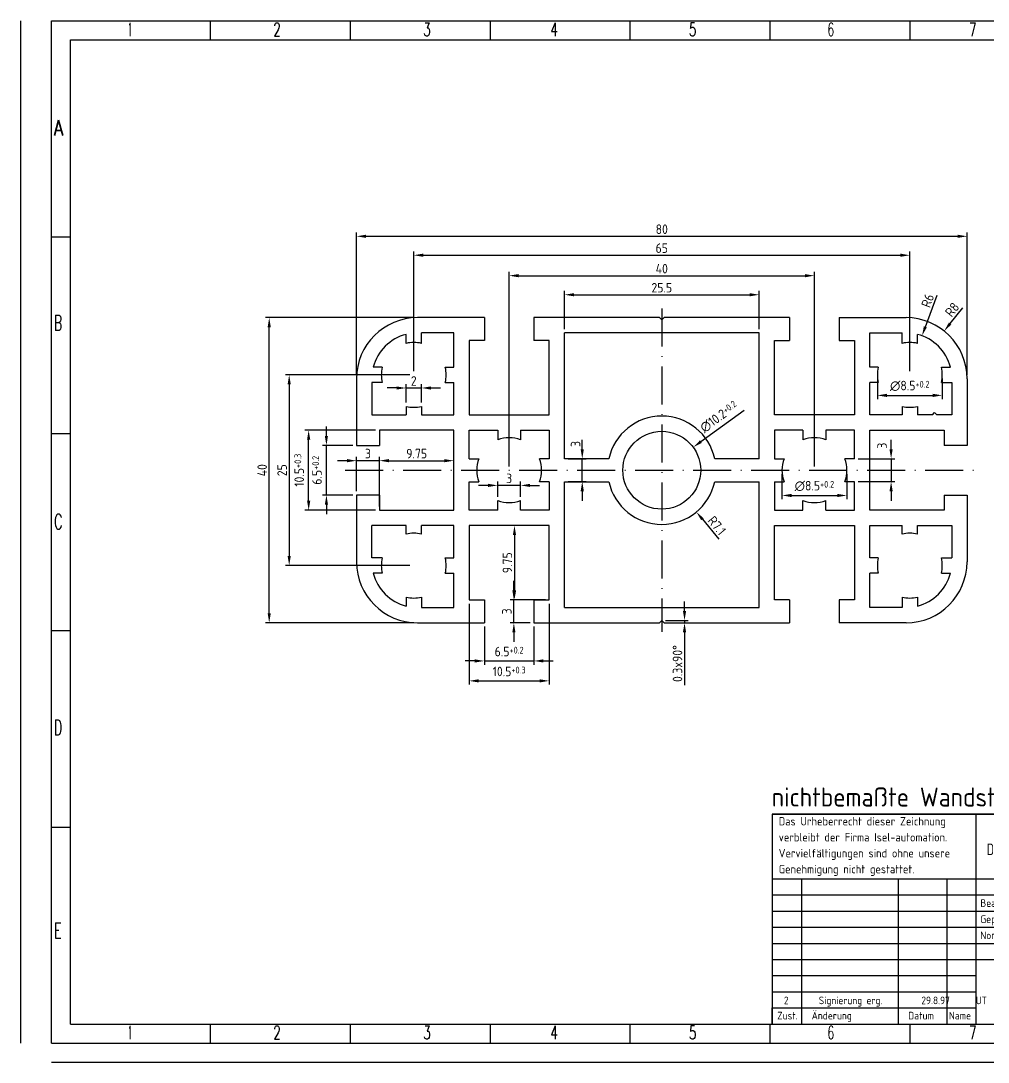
# Model space of a CAD drawing. Extents: x 185 to 378, y -100 to 37.
# Drawn here: x 185.4 to 312.2, y -99.5 to 37 of the extents above; entities that cross this region are included whole.
import ezdxf
from ezdxf.enums import TextEntityAlignment as Align

# ---------------------------------------------------------------- set-up
doc = ezdxf.new("R2010")
doc.units = 0
doc.header["$LTSCALE"] = 0.5
doc.linetypes.add('AUSGEZOGEN', pattern=[0])
doc.linetypes.add('GEN7', pattern=[15, 10, -2.5, 0, -2.5])
doc.layers.get('0').update_dxf_attribs({"linetype": 'CONTINUOUS'})
doc.layers.get('DEFPOINTS').update_dxf_attribs({"linetype": 'AUSGEZOGEN'})
for name, color, linetype in [('5', 3, 'CONTINUOUS'), ('6', 2, 'CONTINUOUS'), ('7', 4, 'GEN7'), ('BLATT', 141, 'AUSGEZOGEN'), ('RAHM3', 2, 'CONTINUOUS'), ('RAHM5', 7, 'CONTINUOUS')]:
    doc.layers.add(name, color=color, linetype=linetype)
doc.styles.add('SIMPLEX', font='simplex')
doc.styles.get("Standard").update_dxf_attribs({"font": 'geniso.shx', "width": 0.99})
doc.dimstyles.new('GEN-ISO', dxfattribs={"dimscale": 0.5, "dimtxt": 2.5, "dimasz": 2.5, "dimexe": 1, "dimexo": 1, "dimgap": 0.6, "dimtad": 1, "dimzin": 9, "dimtxsty": 'STANDARD', "dimcen": 0, "dimclrd": 256, "dimclre": 256, "dimclrt": 2, "dimazin": 3, "dimtp": 0.1, "dimtm": 0.1, "dimtfac": 0.71, "dimtmove": 0, "dimatfit": 3, "dimtzin": 9})
doc.dimstyles.new('GEN-ISO$3', dxfattribs={"dimscale": 0.5, "dimtxt": 2.5, "dimasz": 2.5, "dimexe": 1, "dimexo": 1, "dimgap": 0.6, "dimtad": 1, "dimtoh": 1, "dimzin": 9, "dimtxsty": 'STANDARD', "dimcen": 0, "dimclrd": 256, "dimclre": 256, "dimclrt": 2, "dimazin": 3, "dimtp": 0.1, "dimtm": 0.1, "dimtfac": 0.71, "dimtofl": 0, "dimtmove": 0, "dimatfit": 3, "dimtzin": 9})
doc.dimstyles.new('GEN-ISO$4', dxfattribs={"dimscale": 0.5, "dimtxt": 2.5, "dimasz": 2.5, "dimexe": 1, "dimexo": 1, "dimgap": 0.6, "dimtad": 1, "dimtoh": 1, "dimzin": 9, "dimtxsty": 'STANDARD', "dimcen": 0, "dimclrd": 256, "dimclre": 256, "dimclrt": 2, "dimazin": 3, "dimtp": 0.1, "dimtm": 0.1, "dimtfac": 0.71, "dimtofl": 0, "dimtmove": 0, "dimatfit": 3, "dimtzin": 9})

# ---------------------------------------------------------------- blocks, each defined once
blk = doc.blocks.new('*D28')
at = {"linetype": 'BYBLOCK'}
for p, q in [((285.17, -22.42), (285.17, -25.73)), ((293.67, -22.42), (293.67, -25.73)), ((286.42, -25.23), (292.42, -25.23))]:
    blk.add_line(p, q, dxfattribs=at)
for points in [[(286.42, -25.02), (286.42, -25.44), (285.17, -25.23)], [(292.42, -25.02), (292.42, -25.44), (293.67, -25.23)]]:
    blk.add_solid(points, dxfattribs=at)
at = {"layer": 'DEFPOINTS', "color": 0, "linetype": 'BYBLOCK'}
for p in [(285.17, -21.92), (293.67, -21.92), (293.67, -25.23)]:
    blk.add_point(p, dxfattribs=at)
at = {"color": 2, "linetype": 'BYBLOCK', "insert": (289.42, -23.99), "char_height": 1.25, "attachment_point": 5}
blk.add_mtext('∅8.5{}{\\A0;{\\H1.5x;}{\\A2;\\H0.71x;\\C3;+0.2}}', dxfattribs=at)
blk = doc.blocks.new('*D27')
at = {"linetype": 'BYBLOCK'}
for p, q in [((236.92, -8.92), (236.92, 6.76)), ((238.17, 6.26), (300.67, 6.26)), ((301.92, -8.92), (301.92, 6.76))]:
    blk.add_line(p, q, dxfattribs=at)
for points in [[(238.17, 6.47), (238.17, 6.05), (236.92, 6.26)], [(300.67, 6.47), (300.67, 6.05), (301.92, 6.26)]]:
    blk.add_solid(points, dxfattribs=at)
at = {"layer": 'DEFPOINTS', "color": 0, "linetype": 'BYBLOCK'}
for p in [(301.92, 6.26), (236.92, -9.42), (301.92, -9.42)]:
    blk.add_point(p, dxfattribs=at)
at = {"color": 2, "linetype": 'BYBLOCK', "insert": (269.42, 7.19), "char_height": 1.25, "attachment_point": 5}
blk.add_mtext('65', dxfattribs=at)
blk = doc.blocks.new('*D26')
at = {"linetype": 'BYBLOCK'}
for p, q in [((229.42, -9.42), (229.42, 9.24)), ((230.67, 8.74), (308.17, 8.74)), ((309.42, -9.42), (309.42, 9.24))]:
    blk.add_line(p, q, dxfattribs=at)
for points in [[(230.67, 8.95), (230.67, 8.53), (229.42, 8.74)], [(308.17, 8.95), (308.17, 8.53), (309.42, 8.74)]]:
    blk.add_solid(points, dxfattribs=at)
at = {"layer": 'DEFPOINTS', "color": 0, "linetype": 'BYBLOCK'}
for p in [(309.42, 8.74), (229.42, -9.92), (309.42, -9.92)]:
    blk.add_point(p, dxfattribs=at)
at = {"color": 2, "linetype": 'BYBLOCK', "insert": (269.42, 9.67), "char_height": 1.25, "attachment_point": 5}
blk.add_mtext('80', dxfattribs=at)
blk = doc.blocks.new('ISEL')
at = {"layer": 'BLATT', "color": 141, "linetype": 'CONTINUOUS'}
for p, q in [((-129.54, 54.99), (-129.54, 21.15)), ((-104.14, 54.99), (-104.14, 16.92)), ((-50.8, 54.99), (-50.8, 48.66)), ((-86.36, 48.66), (0, 48.66)), ((-175.26, 38.07), (-175.26, 0)), ((-149.86, 38.07), (-149.86, 0)), ((-137.16, 38.07), (-137.16, 0)), ((-182.88, 33.84), (-86.36, 33.84)), ((-182.88, 29.61), (-86.36, 29.61)), ((-182.88, 25.38), (-86.36, 25.38)), ((-182.88, 21.15), (-129.54, 21.15)), ((-129.54, 21.15), (-129.54, 0)), ((-129.54, 21.15), (-86.36, 21.15)), ((-182.88, 16.92), (-129.54, 16.92)), ((-10.16, 16.92), (-10.16, 0)), ((-118.85, 11.38), (-118.85, 14.04)), ((-182.88, 12.69), (-129.54, 12.69)), ((-124.03, 8.54), (-122.62, 11.38)), ((-124.03, 11.38), (-121.86, 11.38)), ((-122.79, 11.04), (-122.79, 8.54)), ((-122.62, 11.38), (-122.62, 8.54)), ((-122.62, 11.38), (-121.2, 8.54)), ((-122.45, 11.04), (-122.45, 8.54)), ((-119.94, 11.38), (-116.02, 11.38)), ((-118.85, 11.38), (-117.44, 8.54)), ((-118.63, 10.92), (-118.63, 11.38)), ((-118.46, 10.58), (-118.46, 11.38)), ((-118.29, 10.24), (-118.29, 11.38)), ((-118.12, 9.9), (-118.12, 11.38)), ((-117.95, 9.56), (-117.95, 11.38)), ((-117.78, 9.22), (-117.78, 11.38)), ((-117.61, 8.88), (-117.61, 11.38)), ((-117.44, 8.54), (-116.02, 11.38)), ((-117.44, 8.54), (-117.44, 11.38)), ((-117.27, 8.88), (-117.27, 11.38)), ((-117.1, 9.22), (-117.1, 11.38)), ((-116.93, 9.56), (-116.93, 11.38)), ((-116.76, 9.9), (-116.76, 11.38)), ((-116.59, 10.24), (-116.59, 11.38)), ((-116.42, 10.58), (-116.42, 11.38)), ((-116.25, 10.92), (-116.25, 11.38)), ((-182.88, 8.46), (-129.54, 8.46)), ((-124.03, 8.54), (-119.77, 8.54)), ((-123.81, 9), (-123.81, 8.54)), ((-123.64, 9.34), (-123.64, 8.54)), ((-123.47, 9.68), (-123.47, 8.54)), ((-123.3, 10.02), (-123.3, 8.54)), ((-123.13, 10.36), (-123.13, 8.54)), ((-122.96, 10.7), (-122.96, 8.54)), ((-122.28, 10.7), (-122.28, 8.54)), ((-122.11, 10.36), (-122.11, 8.54)), ((-121.94, 10.02), (-121.94, 8.54)), ((-121.77, 9.68), (-121.77, 8.54)), ((-121.6, 9.34), (-121.6, 8.54)), ((-121.43, 9), (-121.43, 8.54)), ((-121.2, 8.54), (-121.2, 5.88)), ((-118.27, 8.54), (-116.02, 8.54)), ((-86.36, 10.69), (0, 10.69)), ((-182.88, 4.23), (-129.54, 4.23)), ((-182.88, 0), (-182.88, 4.23)), ((-86.36, 4.23), (0, 4.23))]:
    blk.add_line(p, q, dxfattribs=at)
at = {"layer": 'BLATT', "color": 141}
for p, q in [((-86.36, 54.99), (-86.36, 0)), ((-182.88, 38.07), (0, 38.07)), ((-119.38, 38.07), (-119.38, 21.15)), ((-129.54, 16.92), (0, 16.92))]:
    blk.add_line(p, q, dxfattribs=at)
at = {"layer": 'BLATT', "color": 141, "linetype": 'CONTINUOUS'}
blk.add_circle((-120.03, 9.96), 4.25, dxfattribs=at)
at = {"layer": 'RAHM5'}
for p, q in [((-182.88, 54.99), (0, 54.99)), ((0, 54.99), (0, 0))]:
    blk.add_line(p, q, dxfattribs=at)
blk.add_lwpolyline([(-182.88, 0), (0, 0), (0, 54.99), (-182.88, 54.99)], close=True, dxfattribs=at)
at = {"layer": 'BLATT', "color": 141, "linetype": 'CONTINUOUS'}
for s, height, p in [('Das Urheberrecht dieser Zeichnung', 2.2, (-181.19, 52.05)), ('Toleranz', 2, (-123.84, 50.6)), ('Oberfläche', 2, (-102.95, 50.6)), ('Maßstab', 2, (-85.14, 50.6)), ('verbleibt der Firma Isel-automation.', 2.2, (-181.19, 47.87)), ('Vervielfältigungen sind ohne unsere', 2.2, (-181.19, 43.69)), ('Genehmigung nicht gestattet.', 2.2, (-181.19, 39.51)), ('Bearb.', 2, (-128.34, 30.71)), ('Gepr.', 2, (-128.34, 26.48)), ('Norm', 2, (-128.34, 22.25)), ('Isel-automation', 1.7, (-114, 13.99)), ('Im Leibolzgraben 16', 1.7, (-114, 10.76)), ('36132 Eiterfeld', 1.7, (-114, 7.53)), ('Tel. 06672/898-0', 1.7, (-114, 4.3)), ('Name', 2, (-136.58, 1.2)), ('Fax 06672/898-888', 1.7, (-114, 1.07))]:
    blk.add_text(s, height=height, dxfattribs=at).set_placement(p)
at = {"layer": 'BLATT', "color": 141, "linetype": 'CONTINUOUS', "width": 0.8}
for s, p in [('Gewicht', (-49.38, 51.07)), ('Werkstoff', (-84.93, 45.98)), ('Halbzeug', (-41.59, 45.98)), ('Benennung', (-85.03, 35.13)), ('Zeichnungsnummer', (-85.03, 13.9)), ('Artikelnummer', (-84.99, 7.49)), ('Dateiname', (-84.99, 1.25))]:
    blk.add_text(s, height=2, dxfattribs=at).set_placement(p)
at = {"layer": 'BLATT', "color": 141, "linetype": 'CONTINUOUS', "width": 0.983632}
blk.add_text('Datum', height=2, dxfattribs=at).set_placement((-113.39, 35.04), align=Align.CENTER)
at = {"layer": 'BLATT', "color": 141, "linetype": 'CONTINUOUS'}
blk.add_text('Name', height=2, dxfattribs=at).set_placement((-95.12, 35.04), align=Align.RIGHT)
for s, p in [('Blatt', (-5.79, 14.07)), ('Bl', (-1.98, 5.61)), ('Zust.', (-178.89, 1.2)), ('Änderung', (-167.28, 1.2)), ('Datum', (-143.87, 1.2))]:
    blk.add_text(s, height=2, dxfattribs=at).set_placement(p, align=Align.CENTER)
at = {"layer": 'BLATT', "color": 141, "linetype": 'CONTINUOUS', "style": 'SIMPLEX'}
for s, p, p2 in [('i', (-121.59, 11.19), (-121.42, 11.19)), ('s', (-121.21, 10.01), (-120.32, 10.01)), ('e', (-120.24, 8.77), (-119.27, 8.77)), ('l', (-119.1, 6.92), (-119.1, 6.92))]:
    blk.add_text(s, height=1.7, dxfattribs=at).set_placement(p, p2, align=Align.FIT)
at = {"layer": 'RAHM3'}
for tag, p, height in [('GEN-TITLE-SCA{5.42}', (-70.96, 50.01), 3.5), ('GEN-TITLE-POSI{2.20}', (-41.2, 50.17), 3.5), ('GEN-TITLE-NORM1{14.84}', (-84.51, 40.19), 3), ('GEN-TITLE-NORM2{14.89}', (-34.12, 40.06), 3), ('GEN-TITLE-DAT{5.44}', (-118.7, 30.41), 2.5), ('GEN-TITLE-NAME{5}', (-102.53, 30.41), 2.5), ('GEN-TITLE-DES1{15.54}', (-81.21, 29.17), 3.5), ('GEN-TITLE-CHKD{5.41}', (-118.55, 26.18), 2.5), ('GEN-TITLE-CHKM{5}', (-102.06, 26.49), 2.5), ('GEN-TITLE-DES2{21.21}', (-80.71, 21.17), 3.5), ('GEN-TITLE-NR{13.37}', (-64.18, 12.42), 3.5), ('GEN-TITLE-QTY{4.38}', (-65.67, 5.77), 3.5), ('GEN-TITLE-PLOT{2.94}', (-9.6, 0.52), 3)]:
    blk.add_attdef(tag, p, '', height=height, dxfattribs=at)
at = {"layer": 'RAHM3', "width": 0.8}
for tag, p in [('GEN-TITLE-MAT1{11.15}', (-126.65, 44.28)), ('GEN-TITLE-MAT2{11.09}', (-126.65, 40.55))]:
    blk.add_attdef(tag, p, '', height=3, dxfattribs=at)
blk.add_attdef('GEN-TITLE-SHEET{2.62}', text='', height=3, dxfattribs=at).set_placement((0.68, 10.73), align=Align.CENTER)
at = {"layer": 'RAHM3'}
blk.add_attdef('GEN-TITLE-DWG{8.92}', text='', height=3, dxfattribs=at).set_placement((-48.09, 0.6), align=Align.CENTER)
blk = doc.blocks.new('A3')
at = {"color": 56, "linetype": 'AUSGEZOGEN'}
for p, q in [((-379.8, -5), (-379.8, 263)), ((-371.8, -10), (5, -10))]:
    blk.add_line(p, q, dxfattribs=at)
at = {"color": 7, "linetype": 'AUSGEZOGEN'}
for p, q in [((-371.8, 263), (5, 263)), ((-371.8, -5), (-371.8, 263)), ((-366.8, 0), (-366.8, 258)), ((-366.8, 258), (0, 258)), ((-366.8, 0), (0, 0)), ((-371.8, -5), (5, -5))]:
    blk.add_line(p, q, dxfattribs=at)
at = {"layer": 'BLATT'}
for p, q in [((-330.12, 258), (-330.12, 263)), ((-293.44, 258), (-293.44, 263)), ((-256.76, 258), (-256.76, 263)), ((-220.08, 258), (-220.08, 263)), ((-183.4, 258), (-183.4, 263)), ((-146.72, 258), (-146.72, 263)), ((-371.8, 206.4), (-366.8, 206.4)), ((-371.8, 154.8), (-366.8, 154.8)), ((-371.8, 103.2), (-366.8, 103.2)), ((-371.8, 51.6), (-366.8, 51.6)), ((-330.12, -5), (-330.12, 0)), ((-293.44, -5), (-293.44, 0)), ((-256.76, -5), (-256.76, 0)), ((-220.08, -5), (-220.08, 0)), ((-183.4, -5), (-183.4, 0)), ((-146.72, -5), (-146.72, 0))]:
    blk.add_line(p, q, dxfattribs=at)
at = {"layer": 'BLATT', "style": 'SIMPLEX', "width": 0.8}
for s, height, p, p2 in [('1', 3.5, (-351.55, 259), (-350.88, 259)), ('2', 3.5, (-313.59, 259), (-311.73, 259)), ('3', 3.5, (-274.27, 259), (-272.4, 259)), ('4', 3.5, (-241.05, 259), (-239.05, 259)), ('5', 3.5, (-204.66, 259), (-202.79, 259)), ('6', 3.5, (-168.39, 259), (-166.66, 259)), ('7', 3.5, (-131.26, 259), (-129.39, 259)), ('A', 4, (-371.11, 232.94), (-368.68, 232.94)), ('B', 4, (-371.11, 181.84), (-368.98, 181.84)), ('C', 4, (-371.11, 129.71), (-368.83, 129.71)), ('D', 4, (-371.11, 75.75), (-368.98, 75.75)), ('E', 4, (-371.11, 22.53), (-369.13, 22.53)), ('1', 3.5, (-351.55, -4), (-350.88, -4)), ('2', 3.5, (-313.59, -4), (-311.73, -4)), ('3', 3.5, (-274.27, -4), (-272.4, -4)), ('4', 3.5, (-241.05, -4), (-239.05, -4)), ('5', 3.5, (-204.66, -4), (-202.79, -4)), ('6', 3.5, (-168.39, -4), (-166.66, -4)), ('7', 3.5, (-131.26, -4), (-129.39, -4))]:
    blk.add_text(s, height=height, dxfattribs=at).set_placement(p, p2, align=Align.FIT)
blk = doc.blocks.new('*D25')
at = {"linetype": 'BYBLOCK'}
for p, q in [((225.48, -17.42), (225.48, -16.17)), ((228.92, -18.67), (224.98, -18.67)), ((225.48, -25.17), (225.48, -18.67)), ((228.92, -25.17), (224.98, -25.17)), ((225.48, -26.42), (225.48, -27.67))]:
    blk.add_line(p, q, dxfattribs=at)
for points in [[(225.27, -17.42), (225.68, -17.42), (225.48, -18.67)], [(225.27, -26.42), (225.68, -26.42), (225.48, -25.17)]]:
    blk.add_solid(points, dxfattribs=at)
at = {"layer": 'DEFPOINTS', "color": 0, "linetype": 'BYBLOCK'}
for p in [(225.48, -18.67), (229.42, -18.67), (229.42, -25.17)]:
    blk.add_point(p, dxfattribs=at)
at = {"color": 2, "linetype": 'BYBLOCK', "insert": (224.24, -21.92), "char_height": 1.25, "attachment_point": 5, "rotation": 90}
blk.add_mtext('6.5{}{\\A0;{\\H1.5x;}{\\A2;\\H0.71x;\\C3;+0.2}}', dxfattribs=at)
blk = doc.blocks.new('*D24')
at = {"linetype": 'BYBLOCK'}
for p, q in [((231.92, -16.67), (222.65, -16.67)), ((223.15, -25.92), (223.15, -17.92)), ((231.92, -27.17), (222.65, -27.17))]:
    blk.add_line(p, q, dxfattribs=at)
for points in [[(222.94, -17.92), (223.36, -17.92), (223.15, -16.67)], [(222.94, -25.92), (223.36, -25.92), (223.15, -27.17)]]:
    blk.add_solid(points, dxfattribs=at)
at = {"layer": 'DEFPOINTS', "color": 0, "linetype": 'BYBLOCK'}
for p in [(223.15, -16.67), (232.42, -16.67), (232.42, -27.17)]:
    blk.add_point(p, dxfattribs=at)
at = {"color": 2, "linetype": 'BYBLOCK', "insert": (221.91, -21.92), "char_height": 1.25, "attachment_point": 5, "rotation": 90}
blk.add_mtext('10.5{}{\\A0;{\\H1.5x;}{\\A2;\\H0.71x;\\C3;+0.3}}', dxfattribs=at)
blk = doc.blocks.new('*D23')
at = {"linetype": 'BYBLOCK'}
for p, q in [((229.42, -24.67), (229.42, -20.17)), ((232.42, -24.67), (232.42, -20.17)), ((228.17, -20.67), (226.92, -20.67)), ((232.42, -20.67), (229.42, -20.67)), ((233.67, -20.67), (234.92, -20.67))]:
    blk.add_line(p, q, dxfattribs=at)
for points in [[(228.17, -20.46), (228.17, -20.88), (229.42, -20.67)], [(233.67, -20.46), (233.67, -20.88), (232.42, -20.67)]]:
    blk.add_solid(points, dxfattribs=at)
at = {"layer": 'DEFPOINTS', "color": 0, "linetype": 'BYBLOCK'}
for p in [(229.42, -20.67), (229.42, -25.17), (232.42, -25.17)]:
    blk.add_point(p, dxfattribs=at)
at = {"color": 2, "linetype": 'BYBLOCK', "insert": (230.92, -19.74), "char_height": 1.25, "attachment_point": 5}
blk.add_mtext('3', dxfattribs=at)
blk = doc.blocks.new('*D22')
at = {"linetype": 'BYBLOCK'}
for p, q in [((236.42, -9.42), (220.1, -9.42)), ((220.6, -10.67), (220.6, -33.17)), ((236.42, -34.42), (220.1, -34.42))]:
    blk.add_line(p, q, dxfattribs=at)
for points in [[(220.39, -10.67), (220.81, -10.67), (220.6, -9.42)], [(220.39, -33.17), (220.81, -33.17), (220.6, -34.42)]]:
    blk.add_solid(points, dxfattribs=at)
at = {"layer": 'DEFPOINTS', "color": 0, "linetype": 'BYBLOCK'}
for p in [(236.92, -9.42), (220.6, -34.42), (236.92, -34.42)]:
    blk.add_point(p, dxfattribs=at)
at = {"color": 2, "linetype": 'BYBLOCK', "insert": (219.67, -21.92), "char_height": 1.25, "attachment_point": 5, "rotation": 90}
blk.add_mtext('25', dxfattribs=at)
blk = doc.blocks.new('*D21')
at = {"linetype": 'BYBLOCK'}
for p, q in [((236.92, -1.92), (217.48, -1.92)), ((217.98, -40.67), (217.98, -3.17)), ((236.92, -41.92), (217.48, -41.92))]:
    blk.add_line(p, q, dxfattribs=at)
for points in [[(217.78, -3.17), (218.19, -3.17), (217.98, -1.92)], [(217.78, -40.67), (218.19, -40.67), (217.98, -41.92)]]:
    blk.add_solid(points, dxfattribs=at)
at = {"layer": 'DEFPOINTS', "color": 0, "linetype": 'BYBLOCK'}
for p in [(217.98, -1.92), (237.42, -1.92), (237.42, -41.92)]:
    blk.add_point(p, dxfattribs=at)
at = {"color": 2, "linetype": 'BYBLOCK', "insert": (217.06, -21.92), "char_height": 1.25, "attachment_point": 5, "rotation": 90}
blk.add_mtext('40', dxfattribs=at)
blk = doc.blocks.new('*D20')
at = {"linetype": 'BYBLOCK'}
for p, q in [((232.42, -26.67), (232.42, -20.17)), ((242.17, -26.67), (242.17, -20.17)), ((233.67, -20.67), (240.92, -20.67))]:
    blk.add_line(p, q, dxfattribs=at)
for points in [[(233.67, -20.46), (233.67, -20.88), (232.42, -20.67)], [(240.92, -20.46), (240.92, -20.88), (242.17, -20.67)]]:
    blk.add_solid(points, dxfattribs=at)
at = {"layer": 'DEFPOINTS', "color": 0, "linetype": 'BYBLOCK'}
for p in [(242.17, -20.67), (232.42, -27.17), (242.17, -27.17)]:
    blk.add_point(p, dxfattribs=at)
at = {"color": 2, "linetype": 'BYBLOCK', "insert": (237.3, -19.74), "char_height": 1.25, "attachment_point": 5}
blk.add_mtext('9.75', dxfattribs=at)
blk = doc.blocks.new('*D19')
at = {"linetype": 'BYBLOCK'}
for p, q in [((235.92, -13.05), (235.92, -10.64)), ((237.92, -13.05), (237.92, -10.64)), ((234.67, -11.14), (233.42, -11.14)), ((235.92, -11.14), (237.92, -11.14)), ((239.17, -11.14), (240.42, -11.14))]:
    blk.add_line(p, q, dxfattribs=at)
for points in [[(234.67, -10.94), (234.67, -11.35), (235.92, -11.14)], [(239.17, -10.94), (239.17, -11.35), (237.92, -11.14)]]:
    blk.add_solid(points, dxfattribs=at)
at = {"layer": 'DEFPOINTS', "color": 0, "linetype": 'BYBLOCK'}
for p in [(237.92, -11.14), (235.92, -13.55), (237.92, -13.55)]:
    blk.add_point(p, dxfattribs=at)
at = {"color": 2, "linetype": 'BYBLOCK', "insert": (236.92, -10.22), "char_height": 1.25, "attachment_point": 5}
blk.add_mtext('2', dxfattribs=at)
blk = doc.blocks.new('*D18')
at = {"linetype": 'BYBLOCK'}
blk.add_line((274.75, -28.35), (276.9, -30.95), dxfattribs=at)
blk.add_solid([(274.91, -28.22), (274.59, -28.48), (273.95, -27.39)], dxfattribs=at)
at = {"layer": 'DEFPOINTS', "color": 0, "linetype": 'BYBLOCK'}
for p in [(269.42, -21.92), (273.95, -27.39)]:
    blk.add_point(p, dxfattribs=at)
at = {"color": 2, "linetype": 'BYBLOCK', "insert": (276.64, -29.18), "char_height": 1.25, "attachment_point": 5, "rotation": 309.6583}
blk.add_mtext('R7.1', dxfattribs=at)
blk = doc.blocks.new('*D17')
at = {"linetype": 'BYBLOCK'}
blk.add_line((274.55, -18.17), (280.21, -14.03), dxfattribs=at)
blk.add_solid([(274.42, -18.01), (274.67, -18.34), (273.54, -18.91)], dxfattribs=at)
at = {"layer": 'DEFPOINTS', "color": 0, "linetype": 'BYBLOCK'}
for p in [(273.54, -18.91), (265.31, -24.93)]:
    blk.add_point(p, dxfattribs=at)
at = {"color": 2, "linetype": 'BYBLOCK', "insert": (276.91, -14.91), "char_height": 1.25, "attachment_point": 5, "rotation": 36.1782}
blk.add_mtext('∅10.2{}{\\A0;{\\H1.5x;}{\\A2;\\H0.71x;\\C3;+0.2}}', dxfattribs=at)
blk = doc.blocks.new('*D16')
at = {"linetype": 'BYBLOCK'}
for p, q in [((246.67, -23.91), (245.42, -23.91)), ((247.92, -25.4), (247.92, -23.41)), ((250.92, -23.91), (247.92, -23.91)), ((250.92, -25.4), (250.92, -23.41)), ((252.17, -23.91), (253.42, -23.91))]:
    blk.add_line(p, q, dxfattribs=at)
for points in [[(246.67, -23.7), (246.67, -24.12), (247.92, -23.91)], [(252.17, -23.7), (252.17, -24.12), (250.92, -23.91)]]:
    blk.add_solid(points, dxfattribs=at)
at = {"layer": 'DEFPOINTS', "color": 0, "linetype": 'BYBLOCK'}
for p in [(247.92, -23.91), (247.92, -25.9), (250.92, -25.9)]:
    blk.add_point(p, dxfattribs=at)
at = {"color": 2, "linetype": 'BYBLOCK', "insert": (249.42, -22.99), "char_height": 1.25, "attachment_point": 5}
blk.add_mtext('3', dxfattribs=at)
blk = doc.blocks.new('*D15')
at = {"linetype": 'BYBLOCK'}
for p, q in [((259, -19.17), (259, -17.92)), ((257.17, -20.42), (259.5, -20.42)), ((259, -23.42), (259, -20.42)), ((257.17, -23.42), (259.5, -23.42)), ((259, -24.67), (259, -25.92))]:
    blk.add_line(p, q, dxfattribs=at)
for points in [[(258.79, -19.17), (259.21, -19.17), (259, -20.42)], [(258.79, -24.67), (259.21, -24.67), (259, -23.42)]]:
    blk.add_solid(points, dxfattribs=at)
at = {"layer": 'DEFPOINTS', "color": 0, "linetype": 'BYBLOCK'}
for p in [(256.67, -20.42), (259, -20.42), (256.67, -23.42)]:
    blk.add_point(p, dxfattribs=at)
at = {"color": 2, "linetype": 'BYBLOCK', "insert": (258.13, -18.48), "char_height": 1.25, "attachment_point": 5, "rotation": 90}
blk.add_mtext('3', dxfattribs=at)
blk = doc.blocks.new('*D14')
at = {"linetype": 'BYBLOCK'}
for p, q in [((244.17, -39.42), (244.17, -50.03)), ((254.67, -39.42), (254.67, -50.03)), ((245.42, -49.53), (253.42, -49.53))]:
    blk.add_line(p, q, dxfattribs=at)
for points in [[(245.42, -49.33), (245.42, -49.74), (244.17, -49.53)], [(253.42, -49.33), (253.42, -49.74), (254.67, -49.53)]]:
    blk.add_solid(points, dxfattribs=at)
at = {"layer": 'DEFPOINTS', "color": 0, "linetype": 'BYBLOCK'}
for p in [(244.17, -38.92), (254.67, -38.92), (254.67, -49.53)]:
    blk.add_point(p, dxfattribs=at)
at = {"color": 2, "linetype": 'BYBLOCK', "insert": (249.42, -48.3), "char_height": 1.25, "attachment_point": 5}
blk.add_mtext('10.5{}{\\A0;{\\H1.5x;}{\\A2;\\H0.71x;\\C3;+0.3}}', dxfattribs=at)
blk = doc.blocks.new('*D13')
at = {"linetype": 'BYBLOCK'}
for p, q in [((250.04, -37.67), (250.04, -36.42)), ((252.17, -38.92), (249.54, -38.92)), ((250.04, -41.92), (250.04, -38.92)), ((252.17, -41.92), (249.54, -41.92)), ((250.04, -43.17), (250.04, -44.42))]:
    blk.add_line(p, q, dxfattribs=at)
for points in [[(249.84, -37.67), (250.25, -37.67), (250.04, -38.92)], [(249.84, -43.17), (250.25, -43.17), (250.04, -41.92)]]:
    blk.add_solid(points, dxfattribs=at)
at = {"layer": 'DEFPOINTS', "color": 0, "linetype": 'BYBLOCK'}
for p in [(250.04, -38.92), (252.67, -38.92), (252.67, -41.92)]:
    blk.add_point(p, dxfattribs=at)
at = {"color": 2, "linetype": 'BYBLOCK', "insert": (249.12, -40.42), "char_height": 1.25, "attachment_point": 5, "rotation": 90}
blk.add_mtext('3', dxfattribs=at)
blk = doc.blocks.new('*D12')
at = {"linetype": 'BYBLOCK'}
for p, q in [((246.17, -42.42), (246.17, -47.42)), ((252.67, -42.42), (252.67, -47.42)), ((244.92, -46.92), (243.67, -46.92)), ((246.17, -46.92), (252.67, -46.92)), ((253.92, -46.92), (255.17, -46.92))]:
    blk.add_line(p, q, dxfattribs=at)
for points in [[(244.92, -46.71), (244.92, -47.13), (246.17, -46.92)], [(253.92, -46.71), (253.92, -47.13), (252.67, -46.92)]]:
    blk.add_solid(points, dxfattribs=at)
at = {"layer": 'DEFPOINTS', "color": 0, "linetype": 'BYBLOCK'}
for p in [(246.17, -41.92), (252.67, -41.92), (252.67, -46.92)]:
    blk.add_point(p, dxfattribs=at)
at = {"color": 2, "linetype": 'BYBLOCK', "insert": (249.42, -45.69), "char_height": 1.25, "attachment_point": 5}
blk.add_mtext('6.5{}{\\A0;{\\H1.5x;}{\\A2;\\H0.71x;\\C3;+0.2}}', dxfattribs=at)
blk = doc.blocks.new('*D11')
at = {"linetype": 'BYBLOCK'}
for p, q in [((254.17, -29.17), (249.62, -29.17)), ((250.12, -30.42), (250.12, -37.67)), ((254.17, -38.92), (249.62, -38.92))]:
    blk.add_line(p, q, dxfattribs=at)
for points in [[(249.91, -30.42), (250.33, -30.42), (250.12, -29.17)], [(249.91, -37.67), (250.33, -37.67), (250.12, -38.92)]]:
    blk.add_solid(points, dxfattribs=at)
at = {"layer": 'DEFPOINTS', "color": 0, "linetype": 'BYBLOCK'}
for p in [(254.67, -29.17), (250.12, -38.92), (254.67, -38.92)]:
    blk.add_point(p, dxfattribs=at)
at = {"color": 2, "linetype": 'BYBLOCK', "insert": (249.19, -34.05), "char_height": 1.25, "attachment_point": 5, "rotation": 90}
blk.add_mtext('9.75', dxfattribs=at)
blk = doc.blocks.new('*D10')
at = {"linetype": 'BYBLOCK'}
for p, q in [((272.4, -40.37), (272.4, -39.12)), ((269.92, -41.62), (272.9, -41.62)), ((270.22, -41.92), (272.9, -41.92)), ((272.4, -41.62), (272.4, -41.92)), ((272.4, -43.17), (272.4, -50.1))]:
    blk.add_line(p, q, dxfattribs=at)
for points in [[(272.19, -40.37), (272.61, -40.37), (272.4, -41.62)], [(272.19, -43.17), (272.61, -43.17), (272.4, -41.92)]]:
    blk.add_solid(points, dxfattribs=at)
at = {"layer": 'DEFPOINTS', "color": 0, "linetype": 'BYBLOCK'}
for p in [(269.42, -41.62), (269.72, -41.92), (272.4, -41.92)]:
    blk.add_point(p, dxfattribs=at)
at = {"color": 2, "linetype": 'BYBLOCK', "insert": (271.48, -47.26), "char_height": 1.25, "attachment_point": 5, "rotation": 90}
blk.add_mtext('0.3x90°', dxfattribs=at)
blk = doc.blocks.new('*D9')
at = {"linetype": 'BYBLOCK'}
for p, q in [((256.67, -3.42), (256.67, 1.58)), ((282.17, -3.42), (282.17, 1.58)), ((257.92, 1.08), (280.92, 1.08))]:
    blk.add_line(p, q, dxfattribs=at)
for points in [[(257.92, 1.29), (257.92, 0.87), (256.67, 1.08)], [(280.92, 1.29), (280.92, 0.87), (282.17, 1.08)]]:
    blk.add_solid(points, dxfattribs=at)
at = {"layer": 'DEFPOINTS', "color": 0, "linetype": 'BYBLOCK'}
for p in [(282.17, 1.08), (256.67, -3.92), (282.17, -3.92)]:
    blk.add_point(p, dxfattribs=at)
at = {"color": 2, "linetype": 'BYBLOCK', "insert": (269.42, 2), "char_height": 1.25, "attachment_point": 5}
blk.add_mtext('25.5', dxfattribs=at)
blk = doc.blocks.new('*D8')
at = {"linetype": 'BYBLOCK'}
for p, q in [((249.42, -21.42), (249.42, 4.08)), ((250.67, 3.58), (288.17, 3.58)), ((289.42, -21.42), (289.42, 4.08))]:
    blk.add_line(p, q, dxfattribs=at)
for points in [[(250.67, 3.79), (250.67, 3.37), (249.42, 3.58)], [(288.17, 3.79), (288.17, 3.37), (289.42, 3.58)]]:
    blk.add_solid(points, dxfattribs=at)
at = {"layer": 'DEFPOINTS', "color": 0, "linetype": 'BYBLOCK'}
for p in [(289.42, 3.58), (249.42, -21.92), (289.42, -21.92)]:
    blk.add_point(p, dxfattribs=at)
at = {"color": 2, "linetype": 'BYBLOCK', "insert": (269.42, 4.5), "char_height": 1.25, "attachment_point": 5}
blk.add_mtext('40', dxfattribs=at)
blk = doc.blocks.new('*D7')
at = {"linetype": 'BYBLOCK'}
for p, q in [((299.47, -19.17), (299.47, -17.92)), ((295.17, -20.42), (299.97, -20.42)), ((299.47, -20.42), (299.47, -23.42)), ((295.17, -23.42), (299.97, -23.42)), ((299.47, -24.67), (299.47, -25.92))]:
    blk.add_line(p, q, dxfattribs=at)
for points in [[(299.26, -19.17), (299.68, -19.17), (299.47, -20.42)], [(299.26, -24.67), (299.68, -24.67), (299.47, -23.42)]]:
    blk.add_solid(points, dxfattribs=at)
at = {"layer": 'DEFPOINTS', "color": 0, "linetype": 'BYBLOCK'}
for p in [(294.67, -20.42), (294.67, -23.42), (299.47, -23.42)]:
    blk.add_point(p, dxfattribs=at)
at = {"color": 2, "linetype": 'BYBLOCK', "insert": (298.28, -18.7), "char_height": 1.25, "attachment_point": 5, "rotation": 90}
blk.add_mtext('3', dxfattribs=at)
blk = doc.blocks.new('*D6')
at = {"linetype": 'BYBLOCK'}
blk.add_line((303.96, -3.13), (305.51, 1.02), dxfattribs=at)
blk.add_solid([(303.76, -3.06), (304.15, -3.2), (303.52, -4.3)], dxfattribs=at)
at = {"layer": 'DEFPOINTS', "color": 0, "linetype": 'BYBLOCK'}
for p in [(303.52, -4.3), (301.42, -9.92)]:
    blk.add_point(p, dxfattribs=at)
at = {"color": 2, "linetype": 'BYBLOCK', "insert": (304.26, 0.31), "char_height": 1.25, "attachment_point": 5, "rotation": 69.5078}
blk.add_mtext('R6', dxfattribs=at)
blk = doc.blocks.new('*D5')
at = {"linetype": 'BYBLOCK'}
blk.add_line((307.2, -2.7), (308.85, -0.64), dxfattribs=at)
blk.add_solid([(307.04, -2.57), (307.36, -2.83), (306.42, -3.68)], dxfattribs=at)
at = {"layer": 'DEFPOINTS', "color": 0, "linetype": 'BYBLOCK'}
for p in [(306.42, -3.68), (301.42, -9.92)]:
    blk.add_point(p, dxfattribs=at)
at = {"color": 2, "linetype": 'BYBLOCK', "insert": (307.47, -0.87), "char_height": 1.25, "attachment_point": 5, "rotation": 51.35}
blk.add_mtext('R8', dxfattribs=at)
blk = doc.blocks.new('*D4')
at = {"linetype": 'BYBLOCK'}
for p, q in [((297.67, -9.92), (297.67, -12.61)), ((306.17, -9.92), (306.17, -12.61)), ((298.92, -12.11), (304.92, -12.11))]:
    blk.add_line(p, q, dxfattribs=at)
for points in [[(298.92, -11.9), (298.92, -12.32), (297.67, -12.11)], [(304.92, -11.9), (304.92, -12.32), (306.17, -12.11)]]:
    blk.add_solid(points, dxfattribs=at)
at = {"layer": 'DEFPOINTS', "color": 0, "linetype": 'BYBLOCK'}
for p in [(297.67, -9.42), (306.17, -9.42), (306.17, -12.11)]:
    blk.add_point(p, dxfattribs=at)
at = {"color": 2, "linetype": 'BYBLOCK', "insert": (301.92, -10.87), "char_height": 1.25, "attachment_point": 5}
blk.add_mtext('∅8.5{}{\\A0;{\\H1.5x;}{\\A2;\\H0.71x;\\C3;+0.2}}', dxfattribs=at)

msp = doc.modelspace()

# ---------------------------------------------------------------- linework, layer by layer
for p, q in [((246.172, -1.923), (237.422, -1.923)), ((246.172, -1.923), (246.172, -4.923)), ((269.122, -1.923), (252.672, -1.923)), ((252.672, -1.923), (252.672, -4.923)), ((269.422, -2.223), (269.122, -1.923)), ((269.722, -1.923), (269.422, -2.223)), ((277.422, -1.923), (269.722, -1.923)), ((286.172, -1.923), (277.422, -1.923)), ((286.172, -1.923), (286.172, -4.923)), ((292.672, -1.923), (301.422, -1.923)), ((292.672, -1.923), (292.672, -4.923)), ((237.922, -5.292), (237.922, -3.923)), ((242.172, -3.923), (237.922, -3.923)), ((242.172, -8.423), (242.172, -3.923)), ((282.172, -3.923), (256.672, -3.923)), ((256.672, -20.423), (256.672, -3.923)), ((282.172, -20.423), (282.172, -3.923)), ((296.672, -8.423), (296.672, -3.923)), ((296.672, -3.923), (300.922, -3.923)), ((300.922, -5.292), (300.922, -3.923)), ((235.922, -5.292), (235.922, -4.114)), ((244.172, -4.923), (244.172, -14.673)), ((246.172, -4.923), (244.172, -4.923)), ((254.672, -4.923), (252.672, -4.923)), ((254.672, -14.673), (254.672, -4.923)), ((284.172, -14.673), (284.172, -4.923)), ((284.172, -4.923), (286.172, -4.923)), ((292.672, -4.923), (294.672, -4.923)), ((294.672, -4.923), (294.672, -14.673)), ((302.922, -5.292), (302.922, -4.114)), ((232.791, -8.423), (231.612, -8.423)), ((241.052, -8.423), (242.172, -8.423)), ((297.791, -8.423), (296.672, -8.423)), ((306.052, -8.423), (307.231, -8.423)), ((229.422, -9.923), (229.422, -18.673)), ((231.422, -10.423), (231.422, -14.673)), ((232.791, -10.423), (231.422, -10.423)), ((241.052, -10.423), (242.172, -10.423)), ((242.172, -14.673), (242.172, -10.423)), ((296.672, -14.673), (296.672, -10.423)), ((297.791, -10.423), (296.672, -10.423)), ((306.052, -10.423), (307.422, -10.423)), ((307.422, -10.423), (307.422, -14.673)), ((309.422, -9.923), (309.422, -18.673)), ((235.922, -13.554), (235.922, -14.673)), ((237.922, -13.554), (237.922, -14.673)), ((300.922, -13.554), (300.922, -14.673)), ((302.922, -13.554), (302.922, -14.673)), ((231.422, -14.673), (235.922, -14.673)), ((237.922, -14.673), (242.172, -14.673)), ((244.172, -14.673), (254.672, -14.673)), ((294.672, -14.673), (284.172, -14.673)), ((300.922, -14.673), (296.672, -14.673)), ((304.872, -14.673), (302.922, -14.673)), ((304.872, -14.673), (305.172, -14.373)), ((305.472, -14.673), (305.172, -14.373)), ((307.422, -14.673), (305.472, -14.673)), ((242.172, -16.673), (232.422, -16.673)), ((232.422, -16.673), (232.422, -18.673)), ((242.172, -27.173), (242.172, -16.673)), ((244.172, -20.423), (244.172, -16.673)), ((244.172, -16.673), (247.922, -16.673)), ((247.922, -16.673), (247.922, -17.947)), ((250.922, -16.673), (250.922, -17.947)), ((250.922, -16.673), (254.672, -16.673)), ((254.672, -16.673), (254.672, -20.423)), ((287.922, -16.673), (284.172, -16.673)), ((284.172, -16.673), (284.172, -20.423)), ((287.922, -16.673), (287.922, -17.947)), ((294.672, -16.673), (290.922, -16.673)), ((290.922, -16.673), (290.922, -17.947)), ((294.672, -20.423), (294.672, -16.673)), ((296.672, -27.173), (296.672, -16.673)), ((296.672, -16.673), (306.422, -16.673)), ((306.422, -16.673), (306.422, -18.673)), ((229.422, -18.673), (232.422, -18.673)), ((309.422, -18.673), (306.422, -18.673)), ((244.172, -20.423), (245.445, -20.423)), ((254.672, -20.423), (253.398, -20.423)), ((262.482, -20.423), (256.672, -20.423)), ((282.172, -20.423), (276.361, -20.423)), ((284.172, -20.423), (285.445, -20.423)), ((294.672, -20.423), (293.398, -20.423)), ((244.172, -27.173), (244.172, -23.423)), ((244.172, -23.423), (245.445, -23.423)), ((254.672, -23.423), (253.398, -23.423)), ((254.672, -23.423), (254.672, -27.173)), ((256.672, -39.923), (256.672, -23.423)), ((256.672, -23.423), (262.482, -23.423)), ((276.361, -23.423), (282.172, -23.423)), ((282.172, -39.923), (282.172, -23.423)), ((284.172, -23.423), (284.172, -27.173)), ((284.172, -23.423), (285.445, -23.423)), ((294.672, -23.423), (293.398, -23.423)), ((294.672, -27.173), (294.672, -23.423)), ((232.422, -25.173), (229.422, -25.173)), ((229.422, -25.173), (229.422, -33.923)), ((232.422, -25.173), (232.422, -27.173)), ((247.922, -27.173), (247.922, -25.9)), ((250.922, -27.173), (250.922, -25.9)), ((287.922, -27.173), (287.922, -25.9)), ((290.922, -27.173), (290.922, -25.9)), ((306.422, -25.173), (306.422, -27.173)), ((306.422, -25.173), (309.422, -25.173)), ((309.422, -25.173), (309.422, -33.923)), ((232.422, -27.173), (242.172, -27.173)), ((247.922, -27.173), (244.172, -27.173)), ((254.672, -27.173), (250.922, -27.173)), ((284.172, -27.173), (287.922, -27.173)), ((290.922, -27.173), (294.672, -27.173)), ((306.422, -27.173), (296.672, -27.173)), ((231.422, -33.423), (231.422, -29.173)), ((235.922, -29.173), (231.422, -29.173)), ((235.922, -30.292), (235.922, -29.173)), ((237.922, -30.292), (237.922, -29.173)), ((242.172, -29.173), (237.922, -29.173)), ((242.172, -33.423), (242.172, -29.173)), ((244.172, -29.173), (244.172, -38.923)), ((254.672, -29.173), (244.172, -29.173)), ((254.672, -38.923), (254.672, -29.173)), ((284.172, -29.173), (294.672, -29.173)), ((284.172, -38.923), (284.172, -29.173)), ((294.672, -29.173), (294.672, -38.923)), ((296.672, -33.423), (296.672, -29.173)), ((296.672, -29.173), (300.922, -29.173)), ((300.922, -30.292), (300.922, -29.173)), ((302.922, -29.173), (307.422, -29.173)), ((302.922, -30.292), (302.922, -29.173)), ((307.422, -29.173), (307.422, -33.423)), ((232.791, -33.423), (231.422, -33.423)), ((241.052, -33.423), (242.172, -33.423)), ((297.791, -33.423), (296.672, -33.423)), ((306.052, -33.423), (307.422, -33.423)), ((232.791, -35.423), (231.612, -35.423)), ((241.052, -35.423), (242.172, -35.423)), ((242.172, -39.923), (242.172, -35.423)), ((296.672, -39.923), (296.672, -35.423)), ((297.791, -35.423), (296.672, -35.423)), ((306.052, -35.423), (307.231, -35.423)), ((235.922, -38.554), (235.922, -39.733)), ((237.922, -38.554), (237.922, -39.923)), ((244.172, -38.923), (246.172, -38.923)), ((246.172, -38.923), (246.172, -41.923)), ((252.672, -38.923), (252.672, -41.923)), ((252.672, -38.923), (254.672, -38.923)), ((286.172, -38.923), (284.172, -38.923)), ((286.172, -38.923), (286.172, -41.923)), ((292.672, -38.923), (292.672, -41.923)), ((294.672, -38.923), (292.672, -38.923)), ((300.922, -38.554), (300.922, -39.923)), ((302.922, -38.554), (302.922, -39.733)), ((237.922, -39.923), (242.172, -39.923)), ((256.672, -39.923), (282.172, -39.923)), ((300.922, -39.923), (296.672, -39.923)), ((237.422, -41.923), (246.172, -41.923)), ((252.672, -41.923), (261.422, -41.923)), ((261.422, -41.923), (269.122, -41.923)), ((269.122, -41.923), (269.422, -41.623)), ((269.422, -41.623), (269.722, -41.923)), ((269.722, -41.923), (277.422, -41.923)), ((277.422, -41.923), (286.172, -41.923)), ((301.422, -41.923), (292.672, -41.923))]:
    msp.add_line(p, q)
msp.add_circle((269.422, -21.923), 5.1)
for centre, radius, start, end in [((237.422, -9.923), 8, 90, 180), ((301.422, -9.923), 8, 0, 90), ((237.422, -9.923), 6, 104.47751, 165.52249), ((236.922, -9.423), 4.25, 76.39104, 103.60896), ((301.922, -9.423), 4.25, 76.39104, 103.60896), ((301.422, -9.923), 6, 14.47751, 75.52249), ((236.922, -9.423), 4.25, 166.39104, 193.60896), ((236.922, -9.423), 4.25, 346.39104, 13.60896), ((301.922, -9.423), 4.25, 166.39104, 193.60896), ((301.922, -9.423), 4.25, 346.39104, 13.60896), ((236.922, -9.423), 4.25, 256.39104, 283.60896), ((301.922, -9.423), 4.25, 256.39104, 283.60896), ((269.422, -21.923), 7.1, 12.19665, 167.80335), ((249.422, -21.923), 4.25, 69.33268, 110.66732), ((289.422, -21.923), 4.25, 69.33268, 110.66732), ((249.422, -21.923), 4.25, 159.33268, 200.66732), ((249.422, -21.923), 4.25, 339.33268, 20.66732), ((289.422, -21.923), 4.25, 159.33268, 200.66732), ((289.422, -21.923), 4.25, 339.33268, 20.66732), ((269.422, -21.923), 7.1, 192.19665, 347.80335), ((249.422, -21.923), 4.25, 249.33268, 290.66732), ((289.422, -21.923), 4.25, 249.33268, 290.66732), ((236.922, -34.423), 4.25, 76.39104, 103.60896), ((301.922, -34.423), 4.25, 76.39104, 103.60896), ((237.422, -33.923), 8, 180, 270), ((236.922, -34.423), 4.25, 166.39104, 193.60896), ((236.922, -34.423), 4.25, 346.39104, 13.60896), ((301.922, -34.423), 4.25, 166.39104, 193.60896), ((301.422, -33.923), 8, 270, 0), ((301.922, -34.423), 4.25, 346.39104, 13.60896), ((237.422, -33.923), 6, 194.47751, 255.52249), ((301.422, -33.923), 6, 284.47751, 345.52249), ((236.922, -34.423), 4.25, 256.39104, 283.60896), ((301.922, -34.423), 4.25, 256.39104, 283.60896)]:
    msp.add_arc(centre, radius, start, end)
at = {"layer": '5'}
msp.add_lwpolyline([(305.264, -14.533, 0, 0.418, 0), (306.238, -13.749, 0, 0, 0), (312.025, -9.097, 0, 0, 0), (325.62, -9.097, 0, 0, 0)], format="xyseb", dxfattribs=at)
at = {"layer": '7'}
for p, q in [((269.422, -0.723), (269.422, -43.123)), ((227.922, -21.923), (310.922, -21.923))]:
    msp.add_line(p, q, dxfattribs=at)

# ---------------------------------------------------------------- block references
at = {"xscale": 0.5, "yscale": 0.5, "zscale": 0.5}
msp.add_blockref('A3', (375.337, -94.515), dxfattribs=at)
ref = msp.add_blockref('ISEL', (375.337, -94.515), dxfattribs=dict(xscale=0.5, yscale=0.5, zscale=0.5))
ref.add_attrib('GEN-TITLE-DWG{8.92}', 'G:\\MEC\\CAD\\TE-1950\\TE1934-3', dxfattribs={"layer": 'RAHM3', "height": 1.5, "width": 0.474463}).set_placement((351.292, -94.217), align=Align.CENTER)
ref.add_attrib('GEN-TITLE-SCA{5.42}', '2:1', (339.857, -69.507), dxfattribs={"layer": 'RAHM3', "height": 1.75})
ref.add_attrib('GEN-TITLE-DAT{5.44}', '21.04.97', (315.986, -79.31), dxfattribs={"layer": 'RAHM3', "height": 1.25})
ref.add_attrib('GEN-TITLE-NAME{5}', 'U.Trott', (324.07, -79.31), dxfattribs={"layer": 'RAHM3', "height": 1.25})
ref.add_attrib('GEN-TITLE-POSI{2.20}', '2.75kg/m', (354.737, -69.428), dxfattribs={"layer": 'RAHM3', "height": 1.75, "width": 0.426221})
ref.add_attrib('GEN-TITLE-DES1{15.54}', 'Rahmenprofil PL80', (334.733, -79.927), dxfattribs={"layer": 'RAHM3', "height": 1.75})
ref.add_attrib('GEN-TITLE-NR{13.37}', 'TE1934-3', (343.247, -88.306), dxfattribs={"layer": 'RAHM3', "height": 1.75})
ref.add_attrib('GEN-TITLE-NORM1{14.84}', 'AlMgSi0.5 F22', (333.081, -74.421), dxfattribs={"layer": 'RAHM3', "height": 1.5})
ref.add_attrib('GEN-TITLE-MAT1{11.15}', 'DIN17615', (312.012, -72.374), dxfattribs={"layer": 'RAHM3', "height": 1.5, "width": 0.8})

# ---------------------------------------------------------------- texts
at = {"layer": '6', "width": 0.99}
for s, height, p in [('nichtbemaßte Wandstärken 2mm', 2.5, (283.846, -66.007)), ('2       Signierung erg.         29.8.97      UT', 1, (285.427, -91.919))]:
    msp.add_text(s, height=height, dxfattribs=at).set_placement(p)

# ---------------------------------------------------------------- dimensions: what is measured, and where the dimension line sits
at = {"layer": '5'}
for base, p1, p2, picture, middle in [((309.422, 8.741), (229.422, -9.923), (309.422, -9.923), '*D26', (269.422, 9.666)), ((301.922, 6.261), (236.922, -9.423), (301.922, -9.423), '*D27', (269.422, 7.186)), ((289.422, 3.578), (249.422, -21.923), (289.422, -21.923), '*D8', (269.422, 4.503)), ((282.172, 1.077), (256.672, -3.923), (282.172, -3.923), '*D9', (269.422, 2.002)), ((237.922, -11.144), (235.922, -13.554), (237.922, -13.554), '*D19', (236.922, -10.219)), ((229.422, -20.669), (232.422, -25.173), (229.422, -25.173), '*D23', (230.922, -19.744)), ((242.172, -20.669), (232.422, -27.173), (242.172, -27.173), '*D20', (237.297, -19.744)), ((247.922, -23.91), (250.922, -25.9), (247.922, -25.9), '*D16', (249.422, -22.985))]:
    dim = msp.add_linear_dim(base=base, p1=p1, p2=p2, dimstyle='GEN-ISO', dxfattribs=at)
    dim.commit()
    dim.dimension.update_dxf_attribs({"geometry": picture, "text_midpoint": middle})
for center, mpoint, picture, middle in [((301.422, -9.923), (303.522, -4.303), '*D6', (305.125, -0.015)), ((301.422, -9.923), (306.418, -3.675), '*D5', (308.196, -1.452)), ((269.422, -21.923), (273.953, -27.389), '*D18', (275.923, -29.766))]:
    dim = msp.add_radius_dim(center=center, mpoint=mpoint, text='R<>', dimstyle='GEN-ISO$4', override={"dimtoh": 0, "dimpost": '<>'}, dxfattribs=at)
    dim.commit()
    dim.dimension.update_dxf_attribs({"geometry": picture, "text_midpoint": middle, "dimtype": 164})
for base, p1, p2, picture, middle in [((217.984, -1.923), (237.422, -41.923), (237.422, -1.923), '*D21', (217.059, -21.923)), ((220.599, -34.423), (236.922, -9.423), (236.922, -34.423), '*D22', (219.674, -21.923)), ((250.12, -38.923), (254.672, -29.173), (254.672, -38.923), '*D11', (249.195, -34.048)), ((250.044, -38.923), (252.672, -41.923), (252.672, -38.923), '*D13', (249.119, -40.423))]:
    dim = msp.add_linear_dim(base=base, p1=p1, p2=p2, angle=90, dimstyle='GEN-ISO', dxfattribs=at)
    dim.commit()
    dim.dimension.update_dxf_attribs({"geometry": picture, "text_midpoint": middle})
for base, p1, p2, text, override, picture, middle in [((306.172, -12.111), (297.672, -9.423), (306.172, -9.423), '%%c<>{}{\\A0;{\\H1.5x;}{\\A2;\\H0.71x;\\C3;+0.2}}', {"dimtp": 0.2, "dimtm": 0, "dimtdec": 1}, '*D4', (301.922, -10.874)), ((293.672, -25.23), (285.172, -21.923), (293.672, -21.923), '%%c<>{}{\\A0;{\\H1.5x;}{\\A2;\\H0.71x;\\C3;+0.2}}', {"dimtp": 0.2, "dimtm": 0, "dimtdec": 1}, '*D28', (289.422, -23.993)), ((254.672, -49.534), (244.172, -38.923), (254.672, -38.923), '<>{}{\\A0;{\\H1.5x;}{\\A2;\\H0.71x;\\C3;+0.3}}', {"dimtp": 0.3, "dimtm": 0, "dimtdec": 1}, '*D14', (249.422, -48.297)), ((252.672, -46.923), (246.172, -41.923), (252.672, -41.923), '<>{}{\\A0;{\\H1.5x;}{\\A2;\\H0.71x;\\C3;+0.2}}', {"dimtp": 0.2, "dimtm": 0, "dimtdec": 1}, '*D12', (249.422, -45.686))]:
    dim = msp.add_linear_dim(base=base, p1=p1, p2=p2, text=text, dimstyle='GEN-ISO', override=override, dxfattribs=at)
    dim.commit()
    dim.dimension.update_dxf_attribs({"geometry": picture, "text_midpoint": middle})
dim = msp.add_diameter_dim_2p(p1=(265.305, -24.934), p2=(273.538, -18.913), text='%%c<>{}{\\A0;{\\H1.5x;}{\\A2;\\H0.71x;\\C3;+0.2}}', dimstyle='GEN-ISO$3', override={"dimtoh": 0, "dimpost": '<>', "dimtp": 0.2, "dimtm": 0, "dimtdec": 1}, dxfattribs=at)
dim.commit()
dim.dimension.update_dxf_attribs({"geometry": '*D17', "text_midpoint": (277.645, -15.91), "dimtype": 163})
for base, p1, p2, text, override, picture, middle in [((225.476, -18.673), (229.422, -25.173), (229.422, -18.673), '<>{}{\\A0;{\\H1.5x;}{\\A2;\\H0.71x;\\C3;+0.2}}', {"dimtp": 0.2, "dimtm": 0, "dimtdec": 1}, '*D25', (224.239, -21.923)), ((223.149, -16.673), (232.422, -27.173), (232.422, -16.673), '<>{}{\\A0;{\\H1.5x;}{\\A2;\\H0.71x;\\C3;+0.3}}', {"dimtp": 0.3, "dimtm": 0, "dimtdec": 1}, '*D24', (221.911, -21.923))]:
    dim = msp.add_linear_dim(base=base, p1=p1, p2=p2, angle=90, text=text, dimstyle='GEN-ISO', override=override, dxfattribs=at)
    dim.commit()
    dim.dimension.update_dxf_attribs({"geometry": picture, "text_midpoint": middle})
for base, p1, p2, picture, middle in [((259.001, -20.423), (256.672, -23.423), (256.672, -20.423), '*D15', (258.13, -18.476)), ((299.467, -23.423), (294.672, -20.423), (294.672, -23.423), '*D7', (298.284, -18.701))]:
    dim = msp.add_linear_dim(base=base, p1=p1, p2=p2, angle=90, dimstyle='GEN-ISO', dxfattribs=at)
    dim.commit()
    dim.dimension.update_dxf_attribs({"geometry": picture, "text_midpoint": middle, "dimtype": 160})
dim = msp.add_linear_dim(base=(272.402, -41.923), p1=(269.422, -41.623), p2=(269.722, -41.923), angle=90, text='<>x90%%d', dimstyle='GEN-ISO', dxfattribs=at)
dim.commit()
dim.dimension.update_dxf_attribs({"geometry": '*D10', "text_midpoint": (271.477, -47.262)})

doc.saveas('drawing.dxf')
